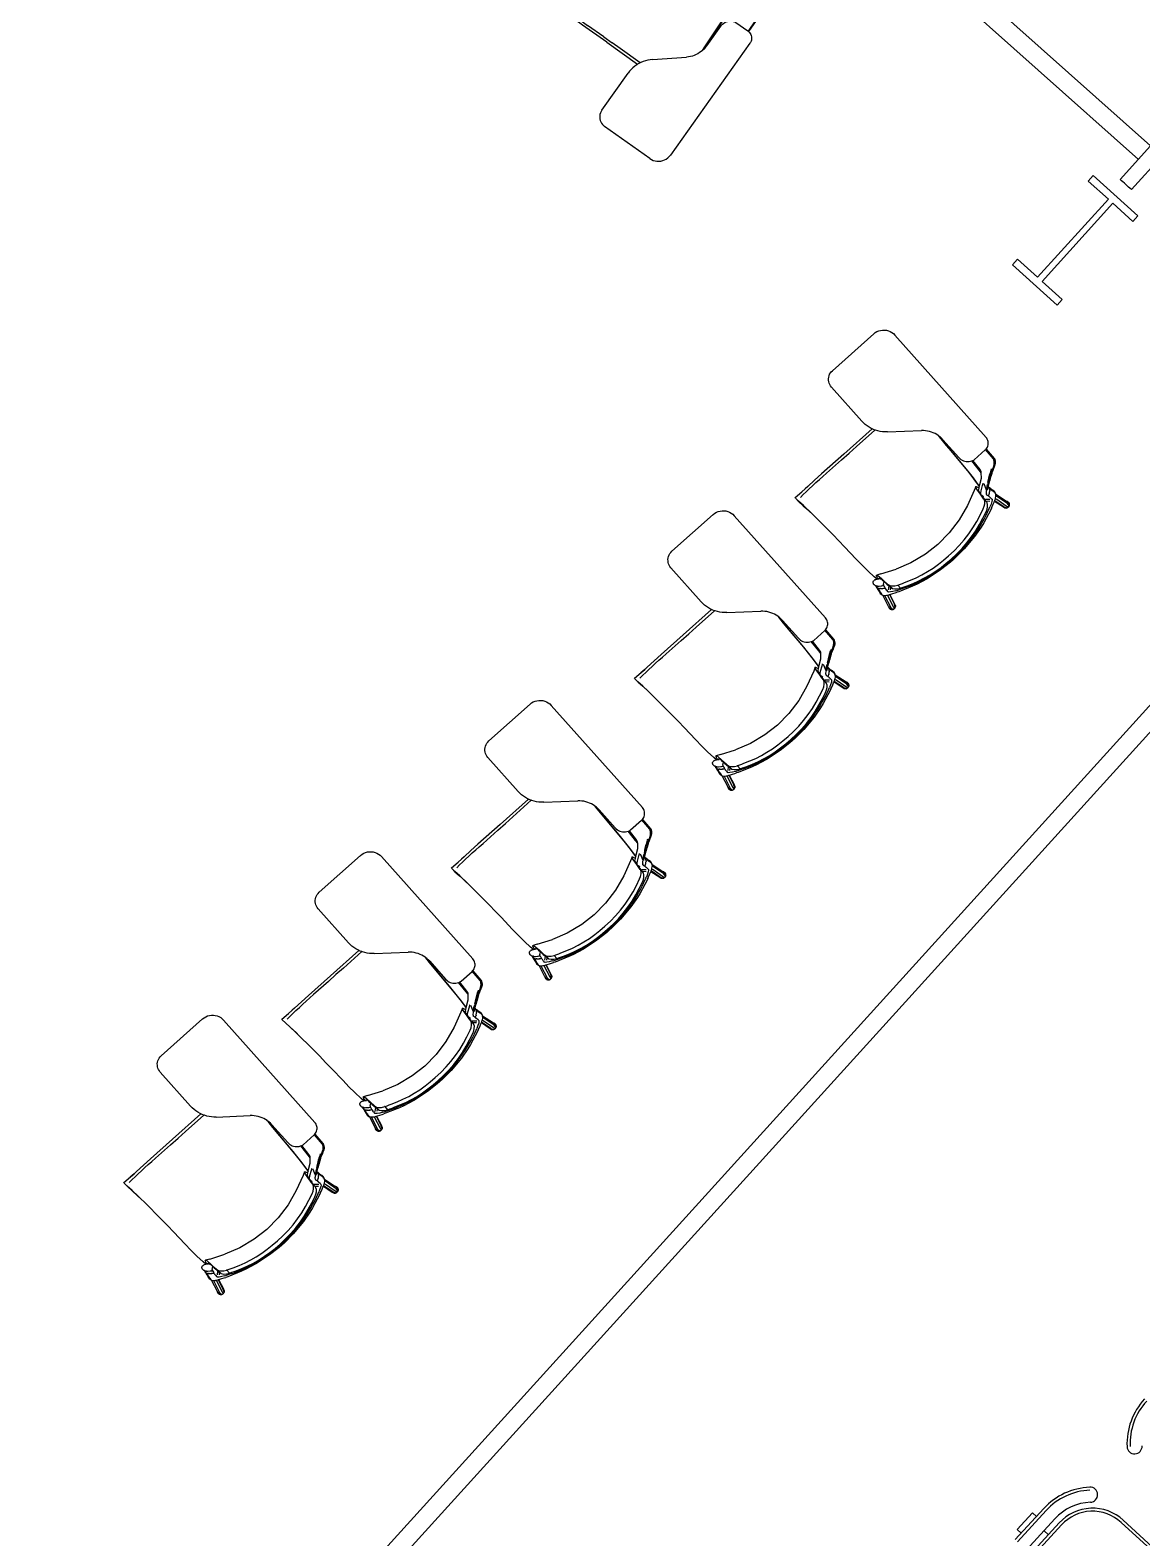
# Model space of a CAD drawing. Header units: millimetres. Extents: x 0 to 86.4, y -30.6 to 19.1.
# Drawn here: x 72.16 to 75.85, y -10.24 to -5.24 of the extents above; entities that cross this region are included whole.
import ezdxf

# ---------------------------------------------------------------- set-up
doc = ezdxf.new("R2010")
doc.units = ezdxf.units.MM
for name, color, linetype in [('AR-DIV', 2, 'Continuous'), ('AR-ESQ', 2, 'Continuous'), ('AR-EST', 4, 'Continuous'), ('AR-MOB', 2, 'Continuous')]:
    doc.layers.add(name, color=color, linetype=linetype)

# ---------------------------------------------------------------- blocks, each defined once
blk = doc.blocks.new('reunião')
at = {"color": 1}
for p, q in [((1.6185, 0.387), (1.6185, 0.247)), ((1.6885, 0.387), (1.6885, 0.247)), ((1.6285, 0.3004), (1.6485, 0.3004)), ((1.4785, 0.107), (1.3285, 0.107))]:
    blk.add_line(p, q, dxfattribs=at)
at = {"color": 2}
for p, q in [((1.6285, 0.387), (1.6285, 0.247)), ((1.6485, 0.387), (1.6485, 0.247)), ((1.6985, 0.387), (1.6985, 0.247)), ((1.4785, 0.097), (1.3285, 0.097))]:
    blk.add_line(p, q, dxfattribs=at)
blk.add_lwpolyline([(1.6985, 0.2833), (1.7167, 0.2833), (1.7167, 0.3578), (1.6985, 0.3578)], dxfattribs=at)
at = {"color": 1}
for centre, radius, start, end in [((1.4785, 0.247), 0.14, 270, 0), ((1.4785, 0.247), 0.21, 315, 0), ((1.4785, -0.247), 0.21, 0, 45)]:
    blk.add_arc(centre, radius, start, end, dxfattribs=at)
at = {"color": 2}
for centre, radius, start, end in [((1.4785, 0.247), 0.15, 270, 0), ((1.4785, 0.247), 0.17, 315, 0), ((1.4785, 0.247), 0.22, 315, 0), ((1.6164, 0.1091), 0.025, 135, 315), ((1.6164, -0.1091), 0.025, 45, 225), ((1.4785, -0.247), 0.22, 0, 45)]:
    blk.add_arc(centre, radius, start, end, dxfattribs=at)
blk = doc.blocks.new('CADEIRA UNI')
at = {"color": 253}
for p, q in [((71.9989, -7.6378), (71.9998, -7.6337)), ((71.9997, -7.6337), (71.9989, -7.638)), ((71.9989, -7.638), (71.9991, -7.6358)), ((71.9989, -7.6369), (71.9989, -7.638)), ((71.9989, -7.638), (71.9989, -7.6378)), ((71.9989, -7.638), (71.9989, -7.6378)), ((71.9989, -7.638), (71.999, -7.638)), ((71.9989, -7.638), (71.9989, -7.6391)), ((71.9989, -7.638), (71.9989, -7.638)), ((71.9989, -7.6382), (71.9989, -7.638)), ((71.9989, -7.638), (71.9997, -7.6423)), ((71.9989, -7.638), (71.9989, -7.638)), ((71.9989, -7.6382), (71.9989, -7.638)), ((71.9989, -7.638), (71.9991, -7.6402)), ((71.9998, -7.6423), (71.9989, -7.6382)), ((71.999, -7.638), (71.999, -7.638)), ((71.999, -7.638), (71.9992, -7.638)), ((71.9991, -7.6358), (71.9997, -7.6337)), ((71.9993, -7.6348), (71.9991, -7.6358)), ((71.9997, -7.6423), (71.9991, -7.6402)), ((71.9991, -7.6402), (71.9993, -7.6412)), ((71.9992, -7.638), (72.0007, -7.6325)), ((71.9992, -7.638), (71.9992, -7.638)), ((72.0001, -7.6412), (71.9992, -7.638)), ((71.9992, -7.638), (72.0001, -7.6412)), ((71.9997, -7.6337), (71.9993, -7.6348)), ((71.9993, -7.6412), (71.9997, -7.6423)), ((72.0018, -7.6305), (71.9997, -7.6337)), ((71.9997, -7.6337), (72.0008, -7.6318)), ((72.0002, -7.6328), (71.9997, -7.6337)), ((71.9997, -7.6337), (71.9997, -7.6337)), ((71.9997, -7.6423), (72.0002, -7.6432)), ((72.0007, -7.6438), (71.9997, -7.6423)), ((71.9997, -7.6423), (72.0008, -7.6442)), ((71.9998, -7.6337), (72.0018, -7.6305)), ((71.9998, -7.6423), (72.0007, -7.6437)), ((72.0001, -7.6412), (72.0007, -7.6437)), ((72.0007, -7.6325), (72.0022, -7.6303)), ((72.0041, -7.6373), (72.0007, -7.6325)), ((72.0007, -7.6437), (72.0007, -7.6438)), ((72.0007, -7.6438), (72.0009, -7.6443)), ((72.0008, -7.6318), (72.0018, -7.6305)), ((72.0014, -7.6309), (72.0008, -7.6318)), ((72.0009, -7.6443), (72.0008, -7.6442)), ((72.0009, -7.6443), (72.001, -7.6449)), ((72.0117, -7.6866), (72.001, -7.6449)), ((72.0018, -7.6305), (72.0019, -7.6305)), ((72.0018, -7.6305), (72.0019, -7.6305)), ((72.0019, -7.6303), (72.002, -7.6303)), ((72.0019, -7.6304), (72.002, -7.6303)), ((72.0019, -7.6305), (72.0019, -7.6303)), ((72.0019, -7.6305), (72.0019, -7.6304)), ((72.002, -7.6303), (72.0022, -7.6301)), ((72.002, -7.6303), (72.0021, -7.6301)), ((72.002, -7.6303), (72.002, -7.6303)), ((72.002, -7.6303), (72.0021, -7.6303)), ((72.0021, -7.6301), (72.0038, -7.6288)), ((72.0021, -7.6301), (72.0022, -7.6301)), ((72.0021, -7.6303), (72.0022, -7.6303)), ((72.0021, -7.6303), (72.0021, -7.6303)), ((72.0049, -7.6283), (72.0022, -7.6301)), ((72.0022, -7.6303), (72.0023, -7.6303)), ((72.0022, -7.6303), (72.0023, -7.6303)), ((72.0023, -7.6303), (72.0049, -7.6283)), ((72.0038, -7.6288), (72.0029, -7.6294)), ((72.0038, -7.6288), (72.0056, -7.6278)), ((72.0047, -7.6282), (72.0038, -7.6288)), ((72.0049, -7.6283), (72.0041, -7.6373)), ((72.0041, -7.6373), (72.0154, -7.6817)), ((72.0056, -7.6278), (72.0047, -7.6282)), ((72.0049, -7.6283), (72.0103, -7.6268)), ((72.0056, -7.6278), (72.0049, -7.6283)), ((72.0057, -7.6277), (72.0056, -7.6278)), ((72.01, -7.6269), (72.0057, -7.6277)), ((72.0057, -7.6277), (72.0077, -7.6271)), ((72.0067, -7.6274), (72.0057, -7.6277)), ((72.0077, -7.6271), (72.0067, -7.6274)), ((72.0077, -7.6271), (72.01, -7.6269)), ((72.0089, -7.6269), (72.0077, -7.6271)), ((72.01, -7.6269), (72.01, -7.6269)), ((72.01, -7.6269), (72.01, -7.6269)), ((72.01, -7.6269), (72.01, -7.6269)), ((72.01, -7.6269), (72.0102, -7.6269)), ((72.0102, -7.6269), (72.0103, -7.6268)), ((72.0103, -7.6268), (72.0104, -7.6268)), ((72.0104, -7.6268), (72.0122, -7.6339)), ((72.0108, -7.627), (72.0104, -7.6268)), ((72.0108, -7.627), (72.0121, -7.6271)), ((72.0108, -7.627), (72.0123, -7.6274)), ((72.0121, -7.6271), (72.011, -7.6269)), ((72.0121, -7.6271), (72.0122, -7.6271)), ((72.0132, -7.6274), (72.0122, -7.6271)), ((72.0122, -7.6271), (72.0142, -7.6277)), ((72.0122, -7.6339), (72.0216, -7.671)), ((72.0123, -7.6274), (72.0142, -7.6277)), ((72.0146, -7.6279), (72.0123, -7.6274)), ((72.0142, -7.6277), (72.0132, -7.6274)), ((72.0142, -7.6277), (72.0142, -7.6277)), ((72.0142, -7.6277), (72.0143, -7.6278)), ((72.0143, -7.6278), (72.0143, -7.6277)), ((72.0143, -7.6277), (72.0145, -7.6279)), ((72.0146, -7.6279), (72.0145, -7.6279)), ((72.0146, -7.6279), (72.0147, -7.628)), ((72.0158, -7.6283), (72.0147, -7.628)), ((72.0158, -7.6283), (72.018, -7.6299)), ((72.0198, -7.6369), (72.0158, -7.6283)), ((72.0173, -7.6298), (72.0158, -7.6283)), ((72.0165, -7.6295), (72.0158, -7.6283)), ((72.0173, -7.6298), (72.0165, -7.6295)), ((72.0165, -7.6295), (72.02, -7.6354)), ((72.0173, -7.6298), (72.0177, -7.6302)), ((72.0177, -7.6302), (72.02, -7.6354)), ((72.0178, -7.6303), (72.0177, -7.6302)), ((72.0201, -7.6356), (72.0178, -7.6303)), ((72.0179, -7.6303), (72.0178, -7.6303)), ((72.0179, -7.6303), (72.0202, -7.6358)), ((72.02, -7.6325), (72.0179, -7.6303)), ((72.018, -7.6299), (72.02, -7.6325)), ((72.0198, -7.6369), (72.029, -7.6727)), ((72.0215, -7.638), (72.02, -7.6325)), ((72.02, -7.6354), (72.0201, -7.6356)), ((72.0201, -7.6356), (72.0202, -7.6358)), ((72.0202, -7.6358), (72.0215, -7.638)), ((72.0302, -7.6721), (72.0215, -7.638)), ((72.4964, -7.6719), (72.5051, -7.638)), ((72.4976, -7.6725), (72.5067, -7.6369)), ((72.5037, -7.6757), (72.5144, -7.6339)), ((72.5065, -7.6325), (72.5051, -7.638)), ((72.5051, -7.638), (72.5063, -7.6358)), ((72.5063, -7.6358), (72.5087, -7.6303)), ((72.5063, -7.6358), (72.5064, -7.6356)), ((72.5087, -7.6303), (72.5064, -7.6356)), ((72.5064, -7.6356), (72.5066, -7.6354)), ((72.5065, -7.6325), (72.5086, -7.6299)), ((72.5087, -7.6303), (72.5065, -7.6325)), ((72.5066, -7.6354), (72.51, -7.6295)), ((72.5066, -7.6354), (72.5088, -7.6302)), ((72.5107, -7.6283), (72.5067, -7.6369)), ((72.5086, -7.6299), (72.5107, -7.6283)), ((72.5088, -7.6302), (72.5087, -7.6303)), ((72.5087, -7.6303), (72.5087, -7.6303)), ((72.5092, -7.6298), (72.5088, -7.6302)), ((72.5107, -7.6283), (72.5092, -7.6298)), ((72.51, -7.6295), (72.5092, -7.6298)), ((72.51, -7.6295), (72.5107, -7.6283)), ((72.5119, -7.628), (72.5107, -7.6283)), ((72.5112, -7.6813), (72.5224, -7.6373)), ((72.5142, -7.6274), (72.5119, -7.6279)), ((72.5119, -7.628), (72.5119, -7.6279)), ((72.5119, -7.6279), (72.512, -7.6279)), ((72.512, -7.6279), (72.5122, -7.6277)), ((72.5123, -7.6277), (72.5122, -7.6278)), ((72.5122, -7.6277), (72.5122, -7.6278)), ((72.5124, -7.6277), (72.5123, -7.6277)), ((72.5124, -7.6277), (72.5143, -7.6271)), ((72.5133, -7.6274), (72.5124, -7.6277)), ((72.5124, -7.6277), (72.5142, -7.6274)), ((72.5143, -7.6271), (72.5133, -7.6274)), ((72.5157, -7.627), (72.5142, -7.6274)), ((72.5143, -7.6271), (72.5144, -7.6271)), ((72.5144, -7.6339), (72.5162, -7.6268)), ((72.5155, -7.6269), (72.5144, -7.6271)), ((72.5144, -7.6271), (72.5157, -7.627)), ((72.5255, -7.6449), (72.515, -7.6862)), ((72.5162, -7.6268), (72.5157, -7.627)), ((72.5163, -7.6269), (72.5162, -7.6268)), ((72.5163, -7.6269), (72.5165, -7.6269)), ((72.5165, -7.6269), (72.5166, -7.6269)), ((72.5165, -7.6269), (72.5165, -7.6269)), ((72.5166, -7.6269), (72.5188, -7.6271)), ((72.5166, -7.6269), (72.5208, -7.6277)), ((72.5166, -7.6269), (72.5216, -7.6283)), ((72.5188, -7.6271), (72.5177, -7.6269)), ((72.5198, -7.6274), (72.5188, -7.6271)), ((72.5188, -7.6271), (72.5208, -7.6277)), ((72.5208, -7.6277), (72.5198, -7.6274)), ((72.5209, -7.6278), (72.5208, -7.6277)), ((72.5218, -7.6282), (72.5209, -7.6278)), ((72.5209, -7.6278), (72.5228, -7.6288)), ((72.5216, -7.6283), (72.5209, -7.6278)), ((72.5216, -7.6283), (72.5243, -7.6303)), ((72.5224, -7.6373), (72.5216, -7.6283)), ((72.5244, -7.6301), (72.5216, -7.6283)), ((72.5228, -7.6288), (72.5218, -7.6282)), ((72.5259, -7.6325), (72.5224, -7.6373)), ((72.5236, -7.6294), (72.5228, -7.6288)), ((72.5228, -7.6288), (72.5244, -7.6301)), ((72.5243, -7.6303), (72.5259, -7.6325)), ((72.5245, -7.6303), (72.5243, -7.6303)), ((72.5244, -7.6301), (72.5245, -7.6303)), ((72.5244, -7.6301), (72.5244, -7.6301)), ((72.5244, -7.6301), (72.5245, -7.6303)), ((72.5245, -7.6303), (72.5246, -7.6303)), ((72.5245, -7.6303), (72.5245, -7.6303)), ((72.5246, -7.6303), (72.5246, -7.6303)), ((72.5246, -7.6304), (72.5246, -7.6303)), ((72.5246, -7.6303), (72.5247, -7.6305)), ((72.5246, -7.6304), (72.5247, -7.6305)), ((72.5268, -7.6337), (72.5247, -7.6305)), ((72.5247, -7.6305), (72.5247, -7.6305)), ((72.5268, -7.6337), (72.5247, -7.6305)), ((72.5247, -7.6305), (72.5247, -7.6305)), ((72.5247, -7.6305), (72.5258, -7.6318)), ((72.5258, -7.6318), (72.5252, -7.6309)), ((72.5257, -7.6443), (72.5255, -7.6449)), ((72.5257, -7.6443), (72.5258, -7.6438)), ((72.5258, -7.6442), (72.5257, -7.6443)), ((72.5268, -7.6337), (72.5258, -7.6318)), ((72.5258, -7.6437), (72.5265, -7.6412)), ((72.5258, -7.6437), (72.5268, -7.6423)), ((72.5267, -7.6425), (72.5258, -7.6438)), ((72.5258, -7.6442), (72.5267, -7.6425)), ((72.5258, -7.6438), (72.5258, -7.6437)), ((72.5259, -7.6325), (72.5273, -7.638)), ((72.5268, -7.6337), (72.5264, -7.6328)), ((72.5264, -7.6432), (72.5267, -7.6425)), ((72.5273, -7.638), (72.5265, -7.6412)), ((72.5265, -7.6412), (72.5273, -7.638)), ((72.5267, -7.6425), (72.5268, -7.6423)), ((72.5268, -7.6337), (72.5268, -7.6337)), ((72.5272, -7.6348), (72.5268, -7.6337)), ((72.5268, -7.6337), (72.5275, -7.6358)), ((72.5268, -7.6337), (72.5276, -7.6378)), ((72.5268, -7.6337), (72.5277, -7.638)), ((72.5277, -7.638), (72.5268, -7.6423)), ((72.5276, -7.6382), (72.5268, -7.6423)), ((72.5275, -7.6402), (72.5268, -7.6423)), ((72.5268, -7.6423), (72.5272, -7.6412)), ((72.5275, -7.6358), (72.5272, -7.6348)), ((72.5272, -7.6412), (72.5275, -7.6402)), ((72.5273, -7.638), (72.5273, -7.638)), ((72.5273, -7.638), (72.5276, -7.638)), ((72.5277, -7.638), (72.5275, -7.6358)), ((72.5277, -7.638), (72.5275, -7.6402)), ((72.5277, -7.638), (72.5276, -7.6369)), ((72.5276, -7.6378), (72.5277, -7.638)), ((72.5276, -7.6378), (72.5276, -7.638)), ((72.5276, -7.6391), (72.5277, -7.638)), ((72.5277, -7.638), (72.5276, -7.638)), ((72.5277, -7.638), (72.5276, -7.6382)), ((72.5276, -7.638), (72.5276, -7.6382))]:
    blk.add_line(p, q, dxfattribs=at)
at = {"color": 1}
for p, q in [((72.0538, -7.6611), (72.0594, -7.6588)), ((72.0594, -7.6588), (72.1055, -7.6419)), ((72.0841, -7.6549), (72.072, -7.6599)), ((72.0971, -7.6555), (72.075, -7.6643)), ((72.0963, -7.6503), (72.0841, -7.6549)), ((72.1087, -7.646), (72.0963, -7.6503)), ((72.1197, -7.6471), (72.0971, -7.6555)), ((72.1055, -7.6419), (72.1215, -7.6372)), ((72.1212, -7.6421), (72.1087, -7.646)), ((72.1428, -7.6399), (72.1197, -7.6471)), ((72.1428, -7.6536), (72.1197, -7.6608)), ((72.1338, -7.6385), (72.1212, -7.6421)), ((72.1215, -7.6372), (72.1578, -7.6285)), ((72.1465, -7.6352), (72.1338, -7.6385)), ((72.1664, -7.634), (72.1428, -7.6399)), ((72.1664, -7.6478), (72.1428, -7.6536)), ((72.1593, -7.6322), (72.1465, -7.6352)), ((72.1578, -7.6285), (72.211, -7.6205)), ((72.1721, -7.6296), (72.1593, -7.6322)), ((72.191, -7.6295), (72.1664, -7.634)), ((72.191, -7.6433), (72.1664, -7.6478)), ((72.185, -7.6273), (72.1721, -7.6296)), ((72.198, -7.6254), (72.185, -7.6273)), ((72.2156, -7.6264), (72.191, -7.6295)), ((72.2156, -7.6402), (72.191, -7.6433)), ((72.2111, -7.6238), (72.198, -7.6254)), ((72.211, -7.6205), (72.2519, -7.618)), ((72.2241, -7.6226), (72.2111, -7.6238)), ((72.2404, -7.6247), (72.2156, -7.6264)), ((72.2404, -7.6384), (72.2156, -7.6402)), ((72.2373, -7.6217), (72.2241, -7.6226)), ((72.2504, -7.6212), (72.2373, -7.6217)), ((72.2655, -7.6241), (72.2404, -7.6247)), ((72.2655, -7.6378), (72.2404, -7.6384)), ((72.2635, -7.621), (72.2504, -7.6212)), ((72.2519, -7.618), (72.2635, -7.6179)), ((72.2635, -7.6179), (72.2751, -7.618)), ((72.2766, -7.6212), (72.2635, -7.621)), ((72.2874, -7.6245), (72.2655, -7.6241)), ((72.2874, -7.6383), (72.2655, -7.6378)), ((72.2751, -7.618), (72.316, -7.6205)), ((72.2763, -7.6206), (72.276, -7.62)), ((72.276, -7.62), (72.2762, -7.6206)), ((72.2763, -7.6206), (72.2762, -7.6206)), ((72.2897, -7.6217), (72.2766, -7.6212)), ((72.3091, -7.6259), (72.2874, -7.6245)), ((72.3091, -7.6396), (72.2874, -7.6383)), ((72.3028, -7.6226), (72.2897, -7.6217)), ((72.3159, -7.6238), (72.3028, -7.6226)), ((72.3308, -7.6282), (72.3091, -7.6259)), ((72.3308, -7.6419), (72.3091, -7.6396)), ((72.329, -7.6254), (72.3159, -7.6238)), ((72.316, -7.6205), (72.3692, -7.6285)), ((72.3419, -7.6273), (72.329, -7.6254)), ((72.3524, -7.6315), (72.3308, -7.6282)), ((72.3524, -7.6453), (72.3308, -7.6419)), ((72.3549, -7.6296), (72.3419, -7.6273)), ((72.3733, -7.6359), (72.3524, -7.6315)), ((72.3733, -7.6497), (72.3524, -7.6453)), ((72.3677, -7.6322), (72.3549, -7.6296)), ((72.3805, -7.6352), (72.3677, -7.6322)), ((72.3692, -7.6285), (72.4055, -7.6372)), ((72.3937, -7.6414), (72.3733, -7.6359)), ((72.3937, -7.6552), (72.3733, -7.6497)), ((72.3932, -7.6385), (72.3805, -7.6352)), ((72.4058, -7.6421), (72.3932, -7.6385)), ((72.4138, -7.6478), (72.3937, -7.6414)), ((72.4138, -7.6616), (72.3937, -7.6552)), ((72.4055, -7.6372), (72.4215, -7.6419)), ((72.4183, -7.646), (72.4058, -7.6421)), ((72.4336, -7.6551), (72.4138, -7.6478)), ((72.4306, -7.6503), (72.4183, -7.646)), ((72.4215, -7.6419), (72.4676, -7.6588)), ((72.4429, -7.6549), (72.4306, -7.6503)), ((72.4403, -7.6577), (72.4336, -7.6551)), ((72.447, -7.6604), (72.4403, -7.6577)), ((72.455, -7.6599), (72.4429, -7.6549)), ((72.4676, -7.6588), (72.4732, -7.6611)), ((72.0109, -7.6876), (72.0094, -7.6954)), ((72.0094, -7.6954), (72.0097, -7.6973)), ((72.0097, -7.6973), (72.0104, -7.7009)), ((72.0104, -7.7009), (72.0107, -7.7025)), ((72.0107, -7.7025), (72.011, -7.704)), ((72.0117, -7.6866), (72.0109, -7.6876)), ((72.0109, -7.6876), (72.0113, -7.6912)), ((72.011, -7.704), (72.0113, -7.7054)), ((72.0113, -7.6912), (72.0116, -7.6947)), ((72.0113, -7.7054), (72.0118, -7.7079)), ((72.0116, -7.6947), (72.0121, -7.6982)), ((72.0151, -7.682), (72.0117, -7.6866)), ((72.0124, -7.7111), (72.0118, -7.7079)), ((72.0121, -7.6982), (72.0127, -7.7015)), ((72.0133, -7.7046), (72.0127, -7.7015)), ((72.0133, -7.7046), (72.014, -7.7077)), ((72.014, -7.7077), (72.0147, -7.7107)), ((72.0154, -7.6817), (72.0151, -7.682)), ((72.0159, -7.6812), (72.0154, -7.6817)), ((72.021, -7.6771), (72.0159, -7.6812)), ((72.0192, -7.7088), (72.0182, -7.71)), ((72.0192, -7.7088), (72.0202, -7.7077)), ((72.0202, -7.7077), (72.0206, -7.7073)), ((72.0221, -7.7058), (72.0206, -7.7073)), ((72.0223, -7.6763), (72.021, -7.6771)), ((72.0216, -7.671), (72.0229, -7.6759)), ((72.0237, -7.7045), (72.0221, -7.7058)), ((72.0229, -7.6759), (72.0223, -7.6763)), ((72.0273, -7.6736), (72.0229, -7.6759)), ((72.0254, -7.7032), (72.0237, -7.7045)), ((72.0267, -7.7024), (72.0254, -7.7032)), ((72.0267, -7.7024), (72.0274, -7.702)), ((72.029, -7.6727), (72.0273, -7.6736)), ((72.0294, -7.7008), (72.0274, -7.702)), ((72.029, -7.6727), (72.0302, -7.6721)), ((72.0305, -7.7002), (72.0294, -7.7008)), ((72.0341, -7.6702), (72.0302, -7.6721)), ((72.0316, -7.6996), (72.0305, -7.7002)), ((72.0326, -7.699), (72.0316, -7.6996)), ((72.032, -7.6826), (72.0337, -7.6801)), ((72.0324, -7.6859), (72.032, -7.6826)), ((72.0324, -7.6859), (72.0331, -7.6927)), ((72.0338, -7.6985), (72.0326, -7.699)), ((72.0332, -7.6941), (72.0331, -7.6927)), ((72.0334, -7.6953), (72.0332, -7.6941)), ((72.0337, -7.6977), (72.0334, -7.6953)), ((72.0337, -7.6801), (72.038, -7.6767)), ((72.0337, -7.6982), (72.0337, -7.6977)), ((72.0338, -7.6985), (72.0337, -7.6982)), ((72.0348, -7.7068), (72.0337, -7.7091)), ((72.0344, -7.7005), (72.0338, -7.6985)), ((72.034, -7.7054), (72.036, -7.7074)), ((72.034, -7.7054), (72.0348, -7.7068)), ((72.0407, -7.6671), (72.0341, -7.6702)), ((72.0352, -7.7032), (72.0344, -7.7005)), ((72.0358, -7.7055), (72.0352, -7.7032)), ((72.036, -7.7074), (72.0358, -7.7055)), ((72.038, -7.6767), (72.0452, -7.6723)), ((72.0381, -7.6864), (72.0495, -7.6963)), ((72.0477, -7.6638), (72.0407, -7.6671)), ((72.043, -7.6821), (72.052, -7.6905)), ((72.0452, -7.6723), (72.0545, -7.6677)), ((72.0538, -7.6611), (72.0477, -7.6638)), ((72.0479, -7.7087), (72.0478, -7.7083)), ((72.0479, -7.7092), (72.0479, -7.7087)), ((72.0512, -7.6979), (72.0495, -7.6963)), ((72.0507, -7.7029), (72.0499, -7.7104)), ((72.0512, -7.6979), (72.0507, -7.7029)), ((72.0515, -7.7086), (72.0507, -7.7166)), ((72.0515, -7.6949), (72.0512, -7.6979)), ((72.052, -7.6905), (72.0515, -7.6949)), ((72.0524, -7.7004), (72.0515, -7.7086)), ((72.0524, -7.6866), (72.052, -7.6905)), ((72.0526, -7.6841), (72.0524, -7.6866)), ((72.0526, -7.6978), (72.0524, -7.7004)), ((72.0554, -7.6789), (72.0526, -7.6841)), ((72.0554, -7.6927), (72.0526, -7.6978)), ((72.06, -7.6651), (72.0545, -7.6677)), ((72.0603, -7.6735), (72.0554, -7.6789)), ((72.0603, -7.6873), (72.0554, -7.6927)), ((72.072, -7.6599), (72.06, -7.6651)), ((72.0669, -7.6685), (72.0603, -7.6735)), ((72.0669, -7.6822), (72.0603, -7.6873)), ((72.075, -7.6643), (72.0669, -7.6685)), ((72.075, -7.6781), (72.0669, -7.6822)), ((72.0971, -7.6692), (72.075, -7.6781)), ((72.1197, -7.6608), (72.0971, -7.6692)), ((72.1073, -7.721), (72.1595, -7.7035)), ((72.1595, -7.7035), (72.2127, -7.6932)), ((72.2127, -7.6932), (72.2664, -7.6898)), ((72.2664, -7.6898), (72.3187, -7.693)), ((72.3187, -7.693), (72.3738, -7.7038)), ((72.3738, -7.7038), (72.4248, -7.7208)), ((72.4336, -7.6689), (72.4138, -7.6616)), ((72.4403, -7.6715), (72.4336, -7.6689)), ((72.447, -7.6741), (72.4403, -7.6715)), ((72.4553, -7.6638), (72.447, -7.6604)), ((72.4554, -7.6776), (72.447, -7.6741)), ((72.467, -7.6651), (72.455, -7.6599)), ((72.4643, -7.6686), (72.4553, -7.6637)), ((72.4553, -7.6638), (72.4553, -7.6637)), ((72.4553, -7.6774), (72.4553, -7.6638)), ((72.4643, -7.6824), (72.4553, -7.6774)), ((72.4553, -7.6774), (72.4554, -7.6775)), ((72.4554, -7.6775), (72.4554, -7.6776)), ((72.4554, -7.6775), (72.4555, -7.6776)), ((72.4555, -7.6776), (72.4554, -7.6776)), ((72.4715, -7.6745), (72.4643, -7.6686)), ((72.4715, -7.6883), (72.4643, -7.6824)), ((72.4725, -7.6677), (72.467, -7.6651)), ((72.4763, -7.6807), (72.4715, -7.6745)), ((72.4763, -7.6945), (72.4715, -7.6883)), ((72.4725, -7.6677), (72.4818, -7.6723)), ((72.4793, -7.6638), (72.4732, -7.6611)), ((72.4782, -7.6865), (72.4763, -7.6807)), ((72.4763, -7.6945), (72.4763, -7.6807)), ((72.4782, -7.7002), (72.4763, -7.6945)), ((72.4783, -7.6874), (72.4782, -7.6865)), ((72.4789, -7.7039), (72.4782, -7.7002)), ((72.4839, -7.6821), (72.4783, -7.6874)), ((72.4789, -7.6902), (72.4783, -7.6874)), ((72.4794, -7.6947), (72.4789, -7.6902)), ((72.4804, -7.7178), (72.4789, -7.7039)), ((72.4863, -7.6671), (72.4793, -7.6638)), ((72.4889, -7.6864), (72.4794, -7.6947)), ((72.4804, -7.7041), (72.4794, -7.6947)), ((72.4811, -7.7105), (72.4804, -7.7041)), ((72.4818, -7.6723), (72.489, -7.6767)), ((72.4929, -7.6702), (72.4863, -7.6671)), ((72.489, -7.6767), (72.4933, -7.6801)), ((72.4918, -7.7032), (72.4911, -7.7055)), ((72.4922, -7.7068), (72.4911, -7.7055)), ((72.4926, -7.7005), (72.4918, -7.7032)), ((72.492, -7.7094), (72.493, -7.7088)), ((72.4922, -7.7068), (72.493, -7.7054)), ((72.4931, -7.7087), (72.4922, -7.7068)), ((72.4932, -7.6985), (72.4926, -7.7005)), ((72.4964, -7.6719), (72.4929, -7.6702)), ((72.493, -7.7088), (72.4931, -7.7087)), ((72.4931, -7.7087), (72.4937, -7.709)), ((72.4933, -7.7091), (72.4931, -7.7087)), ((72.4933, -7.6977), (72.4932, -7.6982)), ((72.4932, -7.6982), (72.4932, -7.6985)), ((72.4943, -7.699), (72.4932, -7.6985)), ((72.4933, -7.6801), (72.495, -7.6826)), ((72.4936, -7.6953), (72.4933, -7.6977)), ((72.4938, -7.6941), (72.4936, -7.6953)), ((72.4966, -7.7107), (72.4937, -7.709)), ((72.4939, -7.6927), (72.4938, -7.6941)), ((72.4943, -7.6886), (72.4939, -7.6927)), ((72.4943, -7.6886), (72.4948, -7.6841)), ((72.4954, -7.6996), (72.4943, -7.699)), ((72.495, -7.6826), (72.4948, -7.6841)), ((72.4965, -7.7002), (72.4954, -7.6996)), ((72.4976, -7.6725), (72.4964, -7.6719)), ((72.4975, -7.7008), (72.4965, -7.7002)), ((72.4996, -7.702), (72.4975, -7.7008)), ((72.4997, -7.6736), (72.4976, -7.6725)), ((72.4996, -7.702), (72.5002, -7.7024)), ((72.5037, -7.6757), (72.4997, -7.6736)), ((72.5016, -7.7032), (72.5002, -7.7024)), ((72.5033, -7.7045), (72.5016, -7.7032)), ((72.5049, -7.7058), (72.5033, -7.7045)), ((72.5047, -7.6763), (72.5037, -7.6757)), ((72.506, -7.6771), (72.5047, -7.6763)), ((72.5064, -7.7073), (72.5049, -7.7058)), ((72.5111, -7.6812), (72.506, -7.6771)), ((72.5064, -7.7073), (72.5068, -7.7077)), ((72.5068, -7.7077), (72.5078, -7.7088)), ((72.5088, -7.71), (72.5078, -7.7088)), ((72.5112, -7.6813), (72.5111, -7.6812)), ((72.5119, -7.682), (72.5112, -7.6813)), ((72.515, -7.6862), (72.5119, -7.682)), ((72.5123, -7.7107), (72.513, -7.7077)), ((72.513, -7.7077), (72.5137, -7.7046)), ((72.5137, -7.7046), (72.5143, -7.7015)), ((72.5143, -7.7015), (72.5149, -7.6982)), ((72.5146, -7.7111), (72.5152, -7.7079)), ((72.5149, -7.6982), (72.5154, -7.6947)), ((72.516, -7.6876), (72.515, -7.6862)), ((72.5152, -7.7079), (72.5157, -7.7054)), ((72.5154, -7.6947), (72.5157, -7.6912)), ((72.5157, -7.6912), (72.516, -7.6876)), ((72.5157, -7.7054), (72.516, -7.704)), ((72.5176, -7.6954), (72.516, -7.6876)), ((72.516, -7.704), (72.5163, -7.7025)), ((72.5163, -7.7025), (72.5166, -7.7009)), ((72.5166, -7.7009), (72.5172, -7.6973)), ((72.5172, -7.6973), (72.5176, -7.6954)), ((71.9519, -7.7611), (71.9561, -7.7587)), ((71.9527, -7.7592), (71.9566, -7.7572)), ((71.9584, -7.7587), (71.9541, -7.7612)), ((71.9561, -7.7587), (71.9604, -7.7564)), ((71.9566, -7.7572), (71.9605, -7.7552)), ((71.9628, -7.7564), (71.9584, -7.7587)), ((71.9604, -7.7564), (71.9648, -7.7541)), ((71.9605, -7.7552), (71.9643, -7.7532)), ((71.9672, -7.7539), (71.9628, -7.7564)), ((71.9643, -7.7532), (71.9682, -7.7511)), ((71.9648, -7.7541), (71.9692, -7.7517)), ((71.9668, -7.7595), (71.9707, -7.7571)), ((71.9717, -7.7515), (71.9672, -7.7539)), ((71.9759, -7.7468), (71.9682, -7.7511)), ((71.9692, -7.7517), (71.9736, -7.7495)), ((71.9707, -7.7571), (71.9746, -7.7547)), ((71.9762, -7.7493), (71.9717, -7.7515)), ((71.9736, -7.7495), (71.9779, -7.7472)), ((71.9746, -7.7547), (71.9786, -7.7523)), ((71.9759, -7.7468), (71.9797, -7.7446)), ((71.9806, -7.747), (71.9762, -7.7493)), ((71.9786, -7.7523), (71.9825, -7.75)), ((71.9797, -7.7446), (71.9834, -7.7423)), ((71.985, -7.7445), (71.9806, -7.747)), ((71.9825, -7.75), (71.9864, -7.7478)), ((71.9834, -7.7423), (71.9871, -7.74)), ((71.9894, -7.7416), (71.985, -7.7445)), ((71.9864, -7.7478), (71.9903, -7.7452)), ((71.9871, -7.74), (71.9908, -7.7376)), ((71.9939, -7.7385), (71.9894, -7.7416)), ((71.9903, -7.7452), (71.9943, -7.7424)), ((71.9908, -7.7376), (71.996, -7.7343)), ((71.9983, -7.7356), (71.9939, -7.7385)), ((71.9943, -7.7424), (71.9983, -7.7393)), ((71.996, -7.7343), (72.001, -7.7313)), ((72.0025, -7.7329), (71.9983, -7.7356)), ((71.9983, -7.7393), (72.0022, -7.7364)), ((72.012, -7.7579), (72.0004, -7.7716)), ((72.001, -7.7313), (72.0059, -7.7284)), ((72.0022, -7.7364), (72.006, -7.7338)), ((72.0085, -7.729), (72.0025, -7.7329)), ((72.0059, -7.7284), (72.013, -7.7239)), ((72.0142, -7.7251), (72.0085, -7.729)), ((72.0115, -7.7298), (72.0167, -7.7258)), ((72.0302, -7.746), (72.012, -7.7579)), ((72.0124, -7.7111), (72.0134, -7.7161)), ((72.013, -7.7239), (72.0209, -7.7188)), ((72.013, -7.7239), (72.0146, -7.7227)), ((72.0137, -7.7174), (72.0134, -7.7161)), ((72.0137, -7.7174), (72.0139, -7.7187)), ((72.0139, -7.7187), (72.014, -7.7194)), ((72.0142, -7.7204), (72.014, -7.7194)), ((72.0142, -7.7178), (72.0142, -7.7176)), ((72.0143, -7.7179), (72.0142, -7.7187)), ((72.0142, -7.7187), (72.0143, -7.7204)), ((72.0142, -7.7204), (72.0146, -7.7226)), ((72.0145, -7.7215), (72.0142, -7.7204)), ((72.0194, -7.7211), (72.0142, -7.7251)), ((72.0143, -7.7179), (72.0144, -7.7171)), ((72.0143, -7.7204), (72.0145, -7.7215)), ((72.0149, -7.7156), (72.0144, -7.7171)), ((72.0145, -7.7217), (72.0145, -7.7215)), ((72.0145, -7.7217), (72.0145, -7.7217)), ((72.0146, -7.7221), (72.0145, -7.7217)), ((72.0146, -7.7227), (72.019, -7.7197)), ((72.0146, -7.7221), (72.0146, -7.7226)), ((72.0146, -7.7226), (72.0146, -7.7226)), ((72.0146, -7.7226), (72.0146, -7.7227)), ((72.0155, -7.7141), (72.0149, -7.7156)), ((72.0163, -7.7126), (72.0155, -7.7141)), ((72.0172, -7.7113), (72.0163, -7.7126)), ((72.0167, -7.7258), (72.0216, -7.7218)), ((72.0182, -7.71), (72.0172, -7.7113)), ((72.0181, -7.7398), (72.026, -7.718)), ((72.019, -7.7197), (72.025, -7.7156)), ((72.019, -7.7197), (72.0196, -7.7192)), ((72.0242, -7.7173), (72.0194, -7.7211)), ((72.0199, -7.7418), (72.0209, -7.7412)), ((72.0209, -7.7412), (72.0222, -7.7404)), ((72.0216, -7.7218), (72.026, -7.718)), ((72.0222, -7.7404), (72.0235, -7.7395)), ((72.0235, -7.7395), (72.025, -7.7386)), ((72.0284, -7.7139), (72.0242, -7.7173)), ((72.025, -7.7386), (72.0265, -7.7376)), ((72.0265, -7.7376), (72.0417, -7.7278)), ((72.0316, -7.7111), (72.0284, -7.7139)), ((72.035, -7.7424), (72.0302, -7.746)), ((72.0337, -7.7091), (72.0316, -7.7111)), ((72.0344, -7.7472), (72.0318, -7.773)), ((72.0321, -7.7775), (72.0348, -7.7497)), ((72.0352, -7.7423), (72.0344, -7.7472)), ((72.0348, -7.7497), (72.036, -7.7417)), ((72.0352, -7.7423), (72.035, -7.7424)), ((72.036, -7.7417), (72.0352, -7.7423)), ((72.0397, -7.7389), (72.036, -7.7417)), ((72.0405, -7.7382), (72.0397, -7.7389)), ((72.044, -7.7355), (72.0405, -7.7382)), ((72.0405, -7.7382), (72.0405, -7.7392)), ((72.0414, -7.7419), (72.0405, -7.7392)), ((72.0423, -7.7444), (72.0414, -7.7419)), ((72.0417, -7.7278), (72.0424, -7.7273)), ((72.0433, -7.7467), (72.0423, -7.7444)), ((72.0424, -7.7273), (72.0425, -7.7272)), ((72.0424, -7.7273), (72.0424, -7.7273)), ((72.0425, -7.7272), (72.043, -7.7269)), ((72.043, -7.7269), (72.0458, -7.7248)), ((72.044, -7.7485), (72.0433, -7.7467)), ((72.044, -7.7347), (72.0439, -7.7346)), ((72.0451, -7.7358), (72.044, -7.7347)), ((72.0451, -7.7495), (72.044, -7.7485)), ((72.0467, -7.7333), (72.0451, -7.7358)), ((72.0451, -7.7495), (72.0572, -7.7434)), ((72.0467, -7.747), (72.0451, -7.7495)), ((72.0458, -7.7248), (72.0466, -7.724)), ((72.0466, -7.724), (72.0487, -7.7223)), ((72.0482, -7.7269), (72.0467, -7.7329)), ((72.0467, -7.7329), (72.0467, -7.7333)), ((72.0482, -7.7407), (72.0467, -7.747)), ((72.0485, -7.7124), (72.0479, -7.7092)), ((72.0487, -7.7222), (72.0482, -7.7269)), ((72.0493, -7.7311), (72.0482, -7.7407)), ((72.0489, -7.7136), (72.0485, -7.7124)), ((72.0487, -7.7222), (72.0488, -7.7222)), ((72.0487, -7.7223), (72.0487, -7.7222)), ((72.0493, -7.7173), (72.0488, -7.7222)), ((72.0491, -7.7145), (72.0489, -7.7136)), ((72.0489, -7.7136), (72.0489, -7.7136)), ((72.0494, -7.7154), (72.0491, -7.7145)), ((72.0495, -7.7155), (72.0493, -7.7173)), ((72.0499, -7.7242), (72.0493, -7.7311)), ((72.0495, -7.7155), (72.0494, -7.7154)), ((72.0499, -7.7104), (72.0495, -7.7155)), ((72.0507, -7.7166), (72.0499, -7.7242)), ((72.0572, -7.7434), (72.1073, -7.721)), ((72.473, -7.7425), (72.4248, -7.7208)), ((72.473, -7.7425), (72.4856, -7.7485)), ((72.4811, -7.7243), (72.4804, -7.7178)), ((72.4817, -7.7165), (72.4811, -7.7105)), ((72.4817, -7.7302), (72.4811, -7.7243)), ((72.4894, -7.7112), (72.4817, -7.7167)), ((72.4817, -7.7167), (72.4817, -7.7165)), ((72.4826, -7.7251), (72.4817, -7.7167)), ((72.4826, -7.7388), (72.4817, -7.7302)), ((72.4836, -7.7296), (72.4826, -7.7251)), ((72.4839, -7.7451), (72.4826, -7.7388)), ((72.4839, -7.7313), (72.4836, -7.7296)), ((72.4856, -7.7347), (72.4839, -7.7313)), ((72.4856, -7.7485), (72.4839, -7.7451)), ((72.4869, -7.7354), (72.4856, -7.7347)), ((72.4869, -7.7491), (72.4856, -7.7485)), ((72.4879, -7.7335), (72.4869, -7.7354)), ((72.4879, -7.7472), (72.4869, -7.7491)), ((72.4886, -7.732), (72.4879, -7.7335)), ((72.4894, -7.7437), (72.4879, -7.7472)), ((72.4897, -7.7355), (72.4886, -7.7348)), ((72.4894, -7.7112), (72.492, -7.7094)), ((72.4896, -7.7425), (72.4894, -7.7437)), ((72.4897, -7.7407), (72.4896, -7.7425)), ((72.4897, -7.7355), (72.4897, -7.7407)), ((72.4938, -7.7378), (72.4897, -7.7355)), ((72.4938, -7.7378), (72.4955, -7.7501)), ((72.4977, -7.74), (72.4938, -7.7378)), ((72.4955, -7.7501), (72.4982, -7.7779)), ((72.4985, -7.7122), (72.4966, -7.7107)), ((72.4982, -7.7403), (72.4977, -7.74)), ((72.5, -7.7408), (72.4982, -7.7403)), ((72.4982, -7.7403), (72.4983, -7.7403)), ((72.5042, -7.7167), (72.4985, -7.7122)), ((72.5008, -7.7411), (72.5, -7.7408)), ((72.5008, -7.7411), (72.5034, -7.7415)), ((72.5008, -7.7411), (72.5008, -7.7411)), ((72.5034, -7.7415), (72.5035, -7.7415)), ((72.5059, -7.7414), (72.5035, -7.7415)), ((72.5067, -7.7187), (72.5042, -7.7167)), ((72.506, -7.7414), (72.5059, -7.7414)), ((72.506, -7.7414), (72.5061, -7.7413)), ((72.5078, -7.7407), (72.5061, -7.7413)), ((72.5074, -7.7192), (72.5067, -7.7187)), ((72.5074, -7.7192), (72.5074, -7.7192)), ((72.5076, -7.7194), (72.5074, -7.7192)), ((72.5074, -7.7192), (72.5076, -7.7194)), ((72.508, -7.7199), (72.5076, -7.7194)), ((72.5084, -7.7405), (72.5078, -7.7407)), ((72.508, -7.7199), (72.5085, -7.7205)), ((72.5092, -7.7213), (72.5083, -7.72)), ((72.5095, -7.7398), (72.5084, -7.7405)), ((72.5087, -7.7207), (72.5085, -7.7205)), ((72.5087, -7.7207), (72.5088, -7.7208)), ((72.5089, -7.7209), (72.5087, -7.7207)), ((72.5098, -7.7113), (72.5088, -7.71)), ((72.5088, -7.7208), (72.5089, -7.7209)), ((72.5089, -7.7209), (72.5101, -7.7225)), ((72.5101, -7.7225), (72.5092, -7.7213)), ((72.5096, -7.7398), (72.5095, -7.7398)), ((72.5095, -7.7398), (72.5097, -7.7399)), ((72.5106, -7.7389), (72.5096, -7.7398)), ((72.5096, -7.7398), (72.5096, -7.7398)), ((72.5097, -7.7399), (72.5096, -7.7398)), ((72.5096, -7.7398), (72.5097, -7.7399)), ((72.5107, -7.7126), (72.5098, -7.7113)), ((72.5101, -7.7225), (72.5101, -7.7225)), ((72.5111, -7.7242), (72.5101, -7.7225)), ((72.5107, -7.7388), (72.5106, -7.7389)), ((72.5108, -7.739), (72.5106, -7.7389)), ((72.5115, -7.7141), (72.5107, -7.7126)), ((72.5115, -7.7377), (72.5107, -7.7388)), ((72.5111, -7.7242), (72.5111, -7.7242)), ((72.5117, -7.7254), (72.5111, -7.7242)), ((72.5111, -7.7242), (72.5111, -7.7242)), ((72.5121, -7.7156), (72.5115, -7.7141)), ((72.5116, -7.7376), (72.5115, -7.7377)), ((72.5123, -7.7365), (72.5116, -7.7376)), ((72.5123, -7.7231), (72.5117, -7.7254)), ((72.5117, -7.7255), (72.5117, -7.7254)), ((72.5117, -7.7255), (72.5119, -7.7259)), ((72.512, -7.7259), (72.5119, -7.7259)), ((72.512, -7.726), (72.512, -7.7259)), ((72.5127, -7.728), (72.512, -7.726)), ((72.512, -7.726), (72.512, -7.726)), ((72.5125, -7.7171), (72.5121, -7.7156)), ((72.5123, -7.7231), (72.5124, -7.7226)), ((72.5128, -7.7351), (72.5123, -7.7362)), ((72.5123, -7.7365), (72.5123, -7.7362)), ((72.5124, -7.7226), (72.5127, -7.7204)), ((72.5125, -7.7217), (72.5124, -7.7221)), ((72.5124, -7.7226), (72.5124, -7.7221)), ((72.5124, -7.7226), (72.5124, -7.7226)), ((72.5125, -7.7171), (72.5127, -7.7179)), ((72.5127, -7.7204), (72.5125, -7.7215)), ((72.5125, -7.7215), (72.5127, -7.7204)), ((72.5125, -7.7217), (72.5125, -7.7215)), ((72.5125, -7.7217), (72.5125, -7.7217)), ((72.5127, -7.7178), (72.5128, -7.7176)), ((72.5128, -7.7187), (72.5127, -7.7179)), ((72.5127, -7.7204), (72.5128, -7.7187)), ((72.513, -7.7194), (72.5127, -7.7204)), ((72.5128, -7.7283), (72.5127, -7.728)), ((72.5131, -7.7298), (72.5128, -7.7283)), ((72.5129, -7.7347), (72.5128, -7.7351)), ((72.5131, -7.7335), (72.5129, -7.7347)), ((72.513, -7.7194), (72.5131, -7.7187)), ((72.5131, -7.7187), (72.5136, -7.7161)), ((72.5131, -7.7298), (72.5131, -7.7304)), ((72.5131, -7.7304), (72.5132, -7.7319)), ((72.5132, -7.7319), (72.5131, -7.7329)), ((72.5131, -7.7329), (72.5131, -7.7335)), ((72.5136, -7.7161), (72.514, -7.7142)), ((72.514, -7.7142), (72.5146, -7.7111)), ((72.514, -7.7142), (72.514, -7.7142)), ((71.9365, -7.8196), (71.9371, -7.7785)), ((71.9366, -7.8196), (71.9374, -7.7785)), ((71.9368, -7.8196), (71.9379, -7.7785)), ((71.9371, -7.7785), (71.9384, -7.7744)), ((71.9396, -7.7745), (71.9374, -7.7785)), ((71.9374, -7.7785), (71.9379, -7.7785)), ((71.9379, -7.7785), (71.9396, -7.7745)), ((71.9384, -7.7744), (71.9402, -7.7705)), ((71.9399, -7.7787), (71.9391, -7.8195)), ((71.9396, -7.7745), (71.9418, -7.7706)), ((71.9416, -7.7746), (71.9399, -7.7787)), ((71.9402, -7.7705), (71.9425, -7.7669)), ((71.9439, -7.7708), (71.9416, -7.7746)), ((71.9418, -7.7706), (71.9455, -7.7638)), ((71.9418, -7.7706), (71.9445, -7.767)), ((71.9425, -7.7669), (71.9455, -7.7638)), ((71.9467, -7.7671), (71.9439, -7.7708)), ((71.9445, -7.767), (71.9479, -7.7638)), ((71.9455, -7.7638), (71.949, -7.7613)), ((71.9501, -7.7639), (71.9467, -7.7671)), ((71.9479, -7.7638), (71.9519, -7.7611)), ((71.949, -7.7613), (71.9527, -7.7592)), ((71.9541, -7.7612), (71.9501, -7.7639)), ((71.9964, -7.7825), (71.9939, -7.8205)), ((71.9976, -7.7749), (71.9964, -7.7825)), ((72.0004, -7.7716), (71.9976, -7.7749)), ((71.9997, -7.7827), (71.9978, -7.8218)), ((72.0004, -7.7716), (71.9997, -7.7827)), ((72.0301, -7.7989), (72.029, -7.8249)), ((72.0294, -7.8332), (72.0305, -7.8053)), ((72.0318, -7.773), (72.0301, -7.7989)), ((72.0305, -7.8053), (72.0321, -7.7775)), ((72.4982, -7.7779), (72.4999, -7.8058)), ((72.4999, -7.8058), (72.501, -7.8338)), ((72.029, -7.8249), (72.0265, -7.9028)), ((72.0277, -7.8889), (72.0294, -7.8332)), ((72.501, -7.8338), (72.5028, -7.8896)), ((72.0265, -7.9028), (72.0256, -7.9288)), ((72.0267, -7.9167), (72.0277, -7.8889)), ((72.5028, -7.8896), (72.5037, -7.9175)), ((72.0245, -7.9547), (72.0244, -7.9558)), ((72.0256, -7.9288), (72.0245, -7.9547)), ((72.025, -7.9589), (72.0257, -7.9446)), ((72.0257, -7.9446), (72.0267, -7.9167)), ((72.5037, -7.9175), (72.5048, -7.9454)), ((72.5048, -7.9454), (72.5061, -7.9733)), ((72.5061, -7.9733), (72.5076, -8.0013)), ((72.5076, -8.0013), (72.5093, -8.0293)), ((72.5093, -8.0293), (72.5103, -8.0417)), ((72.5118, -8.0587), (72.5103, -8.0417)), ((72.5103, -8.0417), (72.5114, -8.0567)), ((72.5114, -8.0567), (72.5138, -8.083)), ((72.5144, -8.0832), (72.5118, -8.0587)), ((72.5138, -8.083), (72.5161, -8.1052)), ((72.5164, -8.104), (72.5144, -8.0832)), ((72.5161, -8.1052), (72.5173, -8.1188)), ((72.5173, -8.1188), (72.5164, -8.104)), ((72.1697, -8.1124), (72.2513, -8.1122)), ((72.2999, -8.1214), (72.174, -8.1216)), ((72.2513, -8.1122), (72.2843, -8.1121)), ((72.3181, -8.1121), (72.2843, -8.1121)), ((72.2999, -8.1214), (72.3987, -8.1215)), ((72.3181, -8.1121), (72.3843, -8.1123)), ((72.4009, -8.1123), (72.3843, -8.1123)), ((72.3987, -8.1215), (72.4297, -8.1214)), ((72.4164, -8.1123), (72.4009, -8.1123)), ((72.4319, -8.1122), (72.4164, -8.1123)), ((72.4297, -8.1214), (72.4609, -8.121)), ((72.4472, -8.1119), (72.4319, -8.1122)), ((72.4625, -8.1116), (72.4472, -8.1119)), ((72.4609, -8.121), (72.4719, -8.1207)), ((72.4763, -8.1111), (72.4625, -8.1116)), ((72.4719, -8.1207), (72.4891, -8.1203)), ((72.4876, -8.1209), (72.4719, -8.1207)), ((72.4899, -8.1106), (72.4763, -8.1111)), ((72.5168, -8.1213), (72.4876, -8.1209)), ((72.4899, -8.1106), (72.5033, -8.1098)), ((72.5173, -8.1188), (72.5168, -8.1213))]:
    blk.add_line(p, q, dxfattribs=at)
at = {"color": 2}
for p, q in [((71.9109, -7.8451), (71.9106, -7.8489)), ((71.9106, -7.8489), (71.9106, -8.3039)), ((71.9116, -7.8413), (71.9109, -7.8451)), ((71.9129, -7.8376), (71.9116, -7.8413)), ((71.9146, -7.8342), (71.9129, -7.8376)), ((71.9167, -7.831), (71.9146, -7.8342)), ((71.9193, -7.828), (71.9167, -7.831)), ((71.9222, -7.8255), (71.9193, -7.828)), ((71.9254, -7.8234), (71.9222, -7.8255)), ((71.9288, -7.8216), (71.9254, -7.8234)), ((71.9325, -7.8204), (71.9288, -7.8216)), ((71.9363, -7.8197), (71.9325, -7.8204)), ((71.9402, -7.8194), (71.9363, -7.8197)), ((71.989, -7.8194), (71.9402, -7.8194)), ((71.9935, -7.8204), (71.989, -7.8194)), ((71.9939, -7.8205), (71.9935, -7.8204)), ((71.9978, -7.8218), (71.9939, -7.8205)), ((71.998, -7.8219), (71.9978, -7.8218)), ((72.0022, -7.824), (71.998, -7.8219)), ((72.0062, -7.8265), (72.0022, -7.824)), ((72.0098, -7.8295), (72.0062, -7.8265)), ((72.0131, -7.8328), (72.0098, -7.8295)), ((72.0159, -7.8366), (72.0131, -7.8328)), ((72.0183, -7.8406), (72.0159, -7.8366)), ((72.0202, -7.8449), (72.0183, -7.8406)), ((72.0215, -7.8494), (72.0202, -7.8449)), ((72.0223, -7.854), (72.0215, -7.8494)), ((72.0226, -7.8587), (72.0223, -7.854)), ((72.0226, -7.9383), (72.0226, -7.8587)), ((72.0226, -7.9383), (72.0229, -7.9449)), ((72.0229, -7.9449), (72.0236, -7.9516)), ((72.0236, -7.9516), (72.0244, -7.9558)), ((72.0244, -7.9558), (72.0248, -7.9581)), ((72.0248, -7.9581), (72.025, -7.9589)), ((72.025, -7.9589), (72.0265, -7.9645)), ((72.0265, -7.9645), (72.0287, -7.9708)), ((72.0287, -7.9708), (72.0313, -7.9769)), ((72.0313, -7.9769), (72.0344, -7.9828)), ((72.0344, -7.9828), (72.0378, -7.9885)), ((72.0378, -7.9885), (72.0417, -7.9939)), ((72.0417, -7.9939), (72.046, -7.999)), ((72.046, -7.999), (72.0507, -8.0037)), ((72.0507, -8.0037), (72.0556, -8.0081)), ((72.143, -8.0799), (72.0556, -8.0081)), ((72.143, -8.0799), (72.1489, -8.0851)), ((72.1489, -8.0851), (72.1545, -8.0909)), ((72.1545, -8.0909), (72.1597, -8.097)), ((72.1597, -8.097), (72.1643, -8.1034)), ((72.1643, -8.1034), (72.1685, -8.1102)), ((72.1685, -8.1102), (72.1697, -8.1124)), ((72.1697, -8.1124), (72.1722, -8.1173)), ((72.1722, -8.1173), (72.174, -8.1216)), ((72.174, -8.1216), (72.1753, -8.1247)), ((72.1753, -8.1247), (72.1779, -8.1322)), ((72.1779, -8.1322), (72.18, -8.1399)), ((72.18, -8.1399), (72.1814, -8.1478)), ((72.1814, -8.1478), (72.1823, -8.1557)), ((72.1823, -8.1557), (72.1826, -8.1637)), ((72.1826, -8.3147), (72.1826, -8.1637)), ((71.911, -8.3104), (71.9106, -8.3039)), ((71.9123, -8.3167), (71.911, -8.3104)), ((71.9144, -8.3228), (71.9123, -8.3167)), ((71.9172, -8.3287), (71.9144, -8.3228)), ((71.9208, -8.334), (71.9172, -8.3287)), ((71.9251, -8.3389), (71.9208, -8.334)), ((71.93, -8.3432), (71.9251, -8.3389)), ((71.9354, -8.3468), (71.93, -8.3432)), ((71.9412, -8.3496), (71.9354, -8.3468)), ((71.9473, -8.3517), (71.9412, -8.3496)), ((71.9536, -8.353), (71.9473, -8.3517)), ((71.9601, -8.3534), (71.9536, -8.353)), ((71.9601, -8.3534), (72.1439, -8.3534)), ((72.1489, -8.3531), (72.1439, -8.3534)), ((72.1539, -8.3521), (72.1489, -8.3531)), ((72.1587, -8.3504), (72.1539, -8.3521)), ((72.1632, -8.3482), (72.1587, -8.3504)), ((72.1674, -8.3454), (72.1632, -8.3482)), ((72.1713, -8.3421), (72.1674, -8.3454)), ((72.1746, -8.3382), (72.1713, -8.3421)), ((72.1774, -8.334), (72.1746, -8.3382)), ((72.1796, -8.3295), (72.1774, -8.334)), ((72.1813, -8.3247), (72.1796, -8.3295)), ((72.1823, -8.3197), (72.1813, -8.3247)), ((72.1826, -8.3147), (72.1823, -8.3197))]:
    blk.add_line(p, q, dxfattribs=at)

msp = doc.modelspace()

# ---------------------------------------------------------------- linework, layer by layer
at = {"layer": 'AR-DIV'}
for p, q in [((76.702, -6.5668), (72.1618, -11.5773)), ((76.7459, -6.6077), (72.2057, -11.6182))]:
    msp.add_line(p, q, dxfattribs=at)
at = {"layer": 'AR-ESQ', "color": 1}
msp.add_lwpolyline([(74.8814, -4.7293), (75.8798, -5.6201)], dxfattribs=at)
at = {"layer": 'AR-ESQ'}
msp.add_lwpolyline([(74.8414, -4.774), (75.8398, -5.6648)], dxfattribs=at)
msp.add_lwpolyline([(75.779, -5.7312), (75.8798, -5.6201), (75.9168, -5.6536), (75.8161, -5.7648, 0.000138)], format="xyb", close=True, dxfattribs=at)
at = {"layer": 'AR-EST'}
msp.add_lwpolyline([(75.6899, -5.7179), (75.8381, -5.8522), (75.8213, -5.8707), (75.7546, -5.8103), (75.5196, -6.0697), (75.5863, -6.1301), (75.5695, -6.1486), (75.4213, -6.0143), (75.4381, -5.9958), (75.5048, -6.0562), (75.7398, -5.7969), (75.6731, -5.7364), (75.6899, -5.7179)], dxfattribs=at)

# ---------------------------------------------------------------- block references
at = {"layer": 'AR-MOB', "xscale": -0.9999999999999998, "rotation": 324.5981430094848}
msp.add_blockref('CADEIRA UNI', (137.7123, -40.5399), dxfattribs=at)
at = {"layer": 'AR-MOB'}
for name, p, rotation in [('CADEIRA UNI', (134.2358, 35.4042), 221.7144379585128), ('CADEIRA UNI', (133.7031, 34.8044), 221.7144379585128), ('CADEIRA UNI', (133.0954, 34.1747), 221.7144379585128), ('CADEIRA UNI', (132.5327, 33.6724), 221.7144379585128), ('reunião', (76.9437, -11.111), 137.4444111251543), ('CADEIRA UNI', (132.0085, 33.1297), 221.7144379585128)]:
    msp.add_blockref(name, p, dxfattribs=dict(at, rotation=rotation))

doc.saveas('drawing.dxf')
